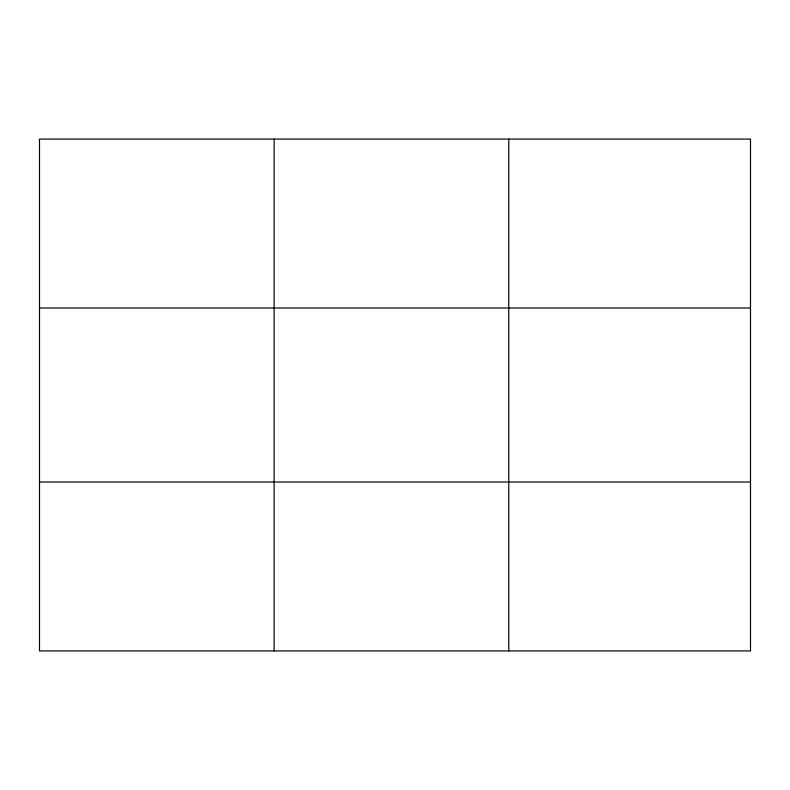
<?xml version="1.0" encoding="UTF-8"?>
<svg xmlns="http://www.w3.org/2000/svg" width="790" height="790" viewBox="0 0 790 790"><rect width="100%" height="100%" fill="white"/><g stroke="black" fill="none" stroke-linecap="round" stroke-linejoin="round"><path stroke-width="1.19" d="M274.13 139.079L274.13 650.92M508.76 139.079L508.76 650.92M39.5 307.991L750.5 307.991M39.5 482.009L750.5 482.009M750.5 566.47L750.5 650.92L39.5 650.92L39.5 139.079L750.5 139.079L750.5 566.47"/></g></svg>
